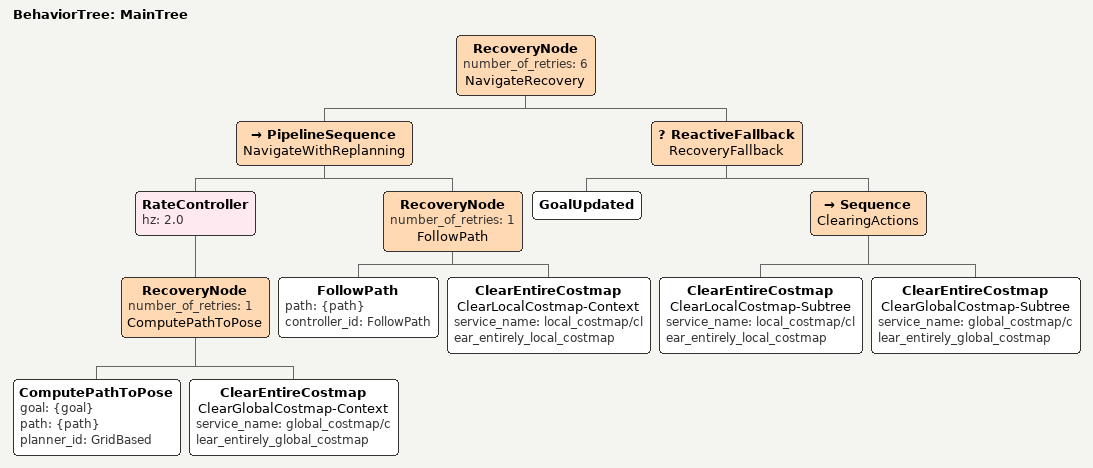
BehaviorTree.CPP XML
<!-- Ackermann-safe Nav2 tree: no spin-in-place recovery. -->
<root main_tree_to_execute="MainTree">
  <BehaviorTree ID="MainTree">
    <RecoveryNode number_of_retries="6" name="NavigateRecovery">
      <PipelineSequence name="NavigateWithReplanning">
        <!-- Recompute against the LiDAR-marked global costmap while driving. -->
        <RateController hz="2.0">
          <RecoveryNode number_of_retries="1" name="ComputePathToPose">
            <ComputePathToPose goal="{goal}" path="{path}" planner_id="GridBased"/>
            <ClearEntireCostmap name="ClearGlobalCostmap-Context" service_name="global_costmap/clear_entirely_global_costmap"/>
          </RecoveryNode>
        </RateController>
        <RecoveryNode number_of_retries="1" name="FollowPath">
          <FollowPath path="{path}" controller_id="FollowPath"/>
          <ClearEntireCostmap name="ClearLocalCostmap-Context" service_name="local_costmap/clear_entirely_local_costmap"/>
        </RecoveryNode>
      </PipelineSequence>
      <ReactiveFallback name="RecoveryFallback">
        <GoalUpdated/>
        <Sequence name="ClearingActions">
          <ClearEntireCostmap name="ClearLocalCostmap-Subtree" service_name="local_costmap/clear_entirely_local_costmap"/>
          <ClearEntireCostmap name="ClearGlobalCostmap-Subtree" service_name="global_costmap/clear_entirely_global_costmap"/>
        </Sequence>
      </ReactiveFallback>
    </RecoveryNode>
  </BehaviorTree>
</root>
